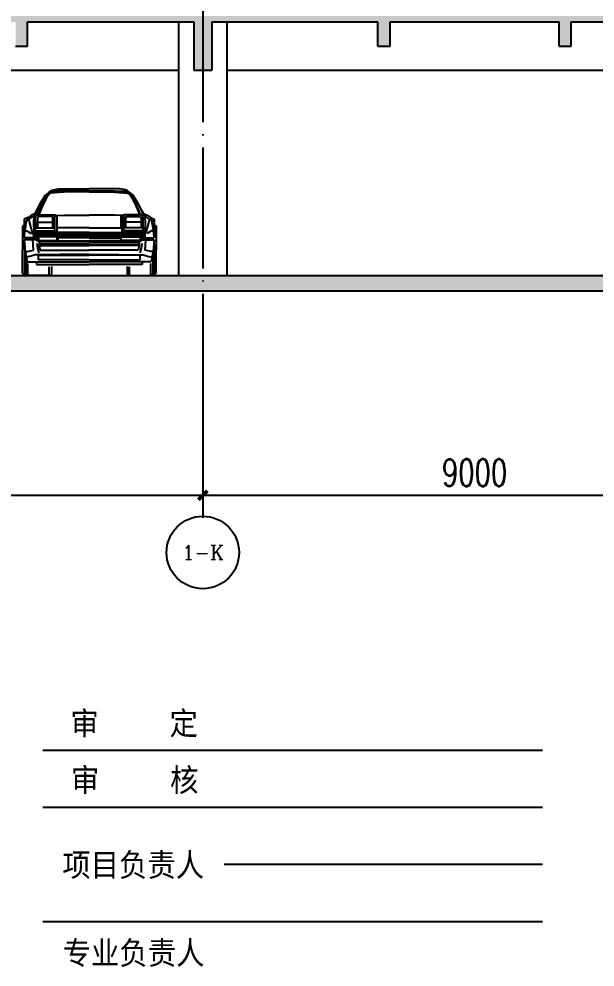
# Model space of a CAD drawing. Header units: millimetres. Extents: x 754901 to 867808, y 336140 to 408787.
# Drawn here: x 845952 to 855490, y 336140 to 351835 of the extents above; entities that cross this region are included whole.
import ezdxf
from ezdxf.enums import TextEntityAlignment as Align

# ---------------------------------------------------------------- set-up
doc = ezdxf.new("R2010")
doc.units = ezdxf.units.MM
doc.header["$LTSCALE"] = 1000
doc.header["$MEASUREMENT"] = 0
doc.linetypes.add('DOTE', pattern=[2.42, 2, -0.2, 0.02, -0.2])
doc.layers.get('0').update_dxf_attribs({"linetype": 'CONTINUOUS'})
doc.layers.get('Defpoints').update_dxf_attribs({"linetype": 'CONTINUOUS'})
for name, color, linetype in [('AXIS', 3, 'CONTINUOUS'), ('DOTE', 1, 'DOTE'), ('RAIL', 163, 'CONTINUOUS'), ('WALL', 255, 'CONTINUOUS'), ('图框', 1, 'CONTINUOUS'), ('填充', 251, 'CONTINUOUS'), ('洁具', 56, 'CONTINUOUS')]:
    doc.layers.add(name, color=color, linetype=linetype)
doc.styles.add('-宋体', font='', dxfattribs={"width": 0.8})
doc.styles.add('_TCH_AXIS', font='COMPLEX', dxfattribs={"bigfont": 'GBCBIG'})
doc.styles.add('DIM_FONT', font='SIMPLEX', dxfattribs={"width": 0.7, "bigfont": 'GBCBIG'})
doc.styles.get('-宋体').set_extended_font_data('SimSun')
doc.dimstyles.new('_TCH_ARCH&&150', dxfattribs={"dimscale": 1.5, "dimtxt": 300, "dimasz": 100, "dimexe": 250, "dimexo": 300, "dimgap": 100, "dimtad": 1, "dimdec": 0, "dimzin": 0, "dimdsep": 46, "dimtxsty": 'DIM_FONT', "dimblk": 'ARCHTICK', "dimcen": 0.09, "dimclrt": 7, "dimazin": 2, "dimtfac": 1, "dimtdec": 0, "dimtix": 1, "dimtmove": 2, "dimatfit": 3, "dimfxl": 1, "dimtolj": 1, "dimtzin": 0, "dimarcsym": 0})

# ---------------------------------------------------------------- blocks, each defined once
blk = doc.blocks.new('car')
at = {"linetype": 'Continuous'}
for p, q in [((290, 974), (315, 985)), ((315, 985), (379, 996)), ((379, 996), (730, 998)), ((1082, 996), (730, 998)), ((1146, 985), (1082, 996)), ((1171, 974), (1146, 985)), ((167, 828), (229, 923)), ((201, 884), (173, 828)), ((195, 828), (229, 895)), ((229, 923), (201, 884)), ((240, 895), (206, 828)), ((256, 949), (229, 923)), ((229, 895), (256, 936)), ((268, 940), (240, 895)), ((290, 962), (256, 949)), ((256, 936), (290, 950)), ((262, 951), (290, 974)), ((290, 948), (268, 940)), ((329, 969), (290, 962)), ((290, 950), (329, 957)), ((329, 953), (290, 948)), ((440, 974), (329, 969)), ((329, 957), (440, 962)), ((440, 959), (329, 953)), ((730, 979), (440, 974)), ((440, 962), (730, 968)), ((712, 962), (440, 959)), ((730, 962), (712, 962)), ((730, 979), (1020, 974)), ((1020, 962), (730, 968)), ((730, 962), (748, 962)), ((748, 962), (1020, 959)), ((1020, 974), (1132, 969)), ((1132, 957), (1020, 962)), ((1020, 959), (1132, 953)), ((1132, 969), (1171, 962)), ((1171, 950), (1132, 957)), ((1132, 953), (1171, 948)), ((1199, 951), (1171, 974)), ((1171, 962), (1204, 949)), ((1204, 936), (1171, 950)), ((1171, 948), (1193, 940)), ((1193, 940), (1221, 895)), ((1204, 949), (1232, 923)), ((1232, 895), (1204, 936)), ((1221, 895), (1254, 828)), ((1232, 923), (1260, 884)), ((1293, 828), (1232, 923)), ((1266, 828), (1232, 895)), ((1260, 884), (1288, 828)), ((123, 739), (167, 828)), ((173, 828), (128, 739)), ((156, 739), (195, 828)), ((206, 828), (167, 739)), ((1254, 828), (1293, 739)), ((1305, 739), (1266, 828)), ((1288, 828), (1333, 739)), ((1338, 739), (1293, 828)), ((28, 667), (-17, 650)), ((18, 633), (22, 656)), ((65, 695), (28, 667)), ((39, 650), (95, 689)), ((92, 706), (65, 695)), ((95, 669), (89, 633)), ((107, 715), (92, 706)), ((95, 694), (123, 739)), ((95, 689), (123, 700)), ((95, 689), (95, 669)), ((111, 650), (117, 680)), ((128, 739), (115, 697)), ((117, 680), (123, 700)), ((123, 700), (334, 700)), ((139, 680), (134, 650)), ((312, 680), (139, 680)), ((143, 700), (156, 739)), ((167, 739), (154, 700)), ((312, 548), (312, 680)), ((334, 518), (334, 700)), ((334, 700), (346, 692)), ((346, 692), (440, 695)), ((357, 680), (356, 508)), ((362, 684), (357, 680)), ((362, 548), (362, 684)), ((440, 695), (730, 695)), ((1020, 695), (730, 695)), ((1115, 692), (1020, 695)), ((1098, 548), (1098, 684)), ((1098, 684), (1104, 680)), ((1104, 680), (1105, 508)), ((1126, 700), (1115, 692)), ((1126, 518), (1126, 700)), ((1338, 700), (1126, 700)), ((1149, 548), (1149, 680)), ((1149, 680), (1321, 680)), ((1293, 739), (1307, 700)), ((1318, 700), (1305, 739)), ((1321, 680), (1327, 650)), ((1333, 739), (1346, 697)), ((1366, 694), (1338, 739)), ((1366, 689), (1338, 700)), ((1344, 680), (1338, 700)), ((1349, 650), (1344, 680)), ((1354, 715), (1368, 706)), ((1422, 650), (1366, 689)), ((1366, 689), (1366, 669)), ((1366, 669), (1372, 633)), ((1368, 706), (1395, 695)), ((1395, 695), (1433, 667)), ((1433, 667), (1478, 650)), ((1443, 633), (1439, 656)), ((-17, 585), (-39, 569)), ((-39, 569), (-39, 298)), ((-17, 650), (-17, 433)), ((-17, 622), (11, 628)), ((-11, 505), (0, 567)), ((0, 567), (5, 606)), ((5, 606), (11, 628)), ((11, 628), (39, 650)), ((11, 628), (18, 633)), ((39, 639), (39, 650)), ((42, 622), (39, 639)), ((61, 550), (42, 622)), ((72, 511), (61, 550)), ((89, 633), (89, 583)), ((89, 583), (93, 533)), ((111, 505), (111, 650)), ((111, 548), (334, 548)), ((123, 607), (134, 614)), ((123, 548), (123, 607)), ((134, 650), (134, 548)), ((134, 614), (312, 614)), ((312, 614), (323, 607)), ((323, 607), (323, 548)), ((730, 548), (362, 548)), ((730, 548), (1098, 548)), ((1349, 548), (1126, 548)), ((1149, 614), (1137, 607)), ((1137, 607), (1137, 548)), ((1327, 614), (1149, 614)), ((1327, 650), (1327, 548)), ((1338, 607), (1327, 614)), ((1338, 548), (1338, 607)), ((1349, 505), (1349, 650)), ((1372, 583), (1368, 533)), ((1372, 633), (1372, 583)), ((1388, 511), (1400, 550)), ((1400, 550), (1419, 622)), ((1419, 622), (1422, 639)), ((1450, 628), (1422, 650)), ((1422, 639), (1422, 650)), ((1450, 628), (1443, 633)), ((1455, 606), (1450, 628)), ((1478, 622), (1450, 628)), ((1461, 567), (1455, 606)), ((1472, 505), (1461, 567)), ((1478, 650), (1478, 433)), ((1478, 585), (1500, 569)), ((1500, 569), (1500, 298)), ((-17, 433), (-11, 505)), ((-11, 505), (5, 516)), ((5, 516), (11, 516)), ((11, 516), (33, 505)), ((33, 505), (62, 483)), ((86, 472), (72, 511)), ((97, 491), (86, 472)), ((90, 458), (87, 438)), ((87, 438), (87, 433)), ((87, 433), (92, 438)), ((100, 477), (90, 458)), ((92, 438), (96, 458)), ((93, 533), (97, 491)), ((96, 458), (105, 477)), ((111, 494), (100, 477)), ((105, 477), (117, 494)), ((106, 433), (111, 449)), ((111, 516), (334, 518)), ((356, 508), (111, 505)), ((730, 494), (111, 494)), ((111, 449), (131, 483)), ((127, 466), (117, 449)), ((117, 449), (117, 433)), ((120, 433), (123, 449)), ((123, 449), (128, 457)), ((139, 472), (127, 466)), ((128, 457), (139, 463)), ((131, 483), (150, 491)), ((730, 472), (139, 472)), ((139, 463), (730, 463)), ((730, 452), (139, 452)), ((139, 452), (139, 399)), ((362, 446), (145, 446)), ((145, 446), (145, 405)), ((150, 491), (730, 491)), ((362, 405), (362, 446)), ((368, 452), (368, 399)), ((730, 494), (1349, 494)), ((1310, 491), (730, 491)), ((730, 472), (1321, 472)), ((1321, 463), (730, 463)), ((730, 452), (1321, 452)), ((1093, 452), (1093, 399)), ((1098, 446), (1316, 446)), ((1098, 405), (1098, 446)), ((1105, 508), (1349, 505)), ((1349, 516), (1126, 518)), ((1330, 483), (1310, 491)), ((1316, 446), (1316, 405)), ((1321, 472), (1334, 466)), ((1333, 457), (1321, 463)), ((1321, 452), (1321, 399)), ((1349, 449), (1330, 483)), ((1338, 449), (1333, 457)), ((1334, 466), (1344, 449)), ((1341, 433), (1338, 449)), ((1355, 477), (1344, 494)), ((1344, 449), (1344, 433)), ((1349, 494), (1361, 477)), ((1355, 433), (1349, 449)), ((1365, 458), (1355, 477)), ((1361, 477), (1371, 458)), ((1368, 533), (1364, 491)), ((1364, 491), (1375, 472)), ((1368, 438), (1365, 458)), ((1374, 433), (1368, 438)), ((1371, 458), (1374, 438)), ((1374, 438), (1374, 433)), ((1375, 472), (1388, 511)), ((1427, 505), (1398, 483)), ((1450, 516), (1427, 505)), ((1455, 516), (1450, 516)), ((1472, 505), (1455, 516)), ((1478, 433), (1472, 505)), ((120, 410), (-17, 410)), ((-17, 410), (-6, 277)), ((-14, 365), (-14, 19)), ((139, 433), (-13, 433)), ((0, 410), (0, 433)), ((89, 293), (81, 410)), ((117, 433), (120, 433)), ((139, 399), (120, 410)), ((126, 371), (134, 316)), ((139, 399), (730, 399)), ((156, 388), (139, 399)), ((145, 405), (362, 405)), ((730, 388), (156, 388)), ((156, 388), (156, 360)), ((730, 360), (156, 360)), ((156, 360), (156, 348)), ((156, 348), (730, 348)), ((156, 348), (167, 293)), ((730, 433), (368, 433)), ((730, 433), (1093, 433)), ((1321, 399), (730, 399)), ((730, 388), (1305, 388)), ((730, 360), (1305, 360)), ((1305, 348), (730, 348)), ((1316, 405), (1098, 405)), ((1305, 348), (1293, 293)), ((1305, 388), (1321, 399)), ((1305, 388), (1305, 360)), ((1305, 360), (1305, 348)), ((1321, 433), (1474, 433)), ((1321, 399), (1341, 410)), ((1335, 371), (1327, 316)), ((1344, 433), (1341, 433)), ((1341, 410), (1478, 410)), ((1372, 293), (1380, 410)), ((1461, 410), (1461, 433)), ((1478, 410), (1466, 277)), ((1475, 365), (1475, 19)), ((-39, 28), (-39, 298)), ((-6, 277), (22, 277)), ((-6, 277), (5, 221)), ((0, 248), (0, 18)), ((5, 221), (17, 159)), ((33, 215), (5, 221)), ((22, 277), (89, 293)), ((111, 238), (33, 215)), ((123, 238), (111, 238)), ((150, 238), (123, 238)), ((134, 316), (150, 260)), ((145, 236), (730, 236)), ((145, 182), (145, 236)), ((390, 243), (150, 238)), ((167, 293), (730, 293)), ((730, 243), (390, 243)), ((1293, 293), (730, 293)), ((730, 243), (1071, 243)), ((1316, 236), (730, 236)), ((1071, 243), (1310, 238)), ((1327, 316), (1310, 260)), ((1310, 238), (1338, 238)), ((1316, 182), (1316, 236)), ((1338, 238), (1349, 238)), ((1349, 238), (1427, 215)), ((1439, 277), (1372, 293)), ((1427, 215), (1455, 221)), ((1466, 277), (1439, 277)), ((1455, 221), (1444, 159)), ((1466, 277), (1455, 221)), ((1461, 248), (1461, 18)), ((1500, 28), (1500, 298)), ((17, 159), (730, 159)), ((24, 5), (24, 138)), ((123, 159), (123, 126)), ((123, 126), (730, 126)), ((730, 182), (145, 182)), ((730, 182), (1316, 182)), ((1444, 159), (730, 159)), ((1338, 126), (730, 126)), ((1338, 159), (1338, 126)), ((1437, 5), (1437, 138)), ((0, 0), (-39, 28)), ((0, 18), (14, -2)), ((229, 0), (0, 0)), ((276, 0), (229, 0)), ((268, 5), (268, 101)), ((295, 18), (276, 0)), ((295, 104), (295, 18)), ((1165, 104), (1165, 18)), ((1165, 18), (1184, 0)), ((1184, 0), (1232, 0)), ((1193, 5), (1193, 101)), ((1232, 0), (1461, 0)), ((1461, 18), (1447, -2)), ((1461, 0), (1500, 28))]:
    blk.add_line(p, q, dxfattribs=at)
blk = doc.blocks.new('_ArchTick')
at = {"color": 0, "linetype": 'ByBlock', "const_width": 0.4}
blk.add_lwpolyline([(-0.5, -0.5), (0.5, 0.5)], dxfattribs=at)
blk = doc.blocks.new('*D15')
at = {"layer": 'AXIS', "color": 0, "lineweight": -2, "transparency": 16777216}
for p, q in [((839996, 345303), (839996, 343574)), ((848996, 345303), (848996, 343574)), ((839996, 343949), (848996, 343949))]:
    blk.add_line(p, q, dxfattribs=at)
at = {"layer": 'Defpoints', "color": 0}
for p in [(839996, 345753), (848996, 345753), (848996, 343949)]:
    blk.add_point(p, dxfattribs=at)
at = {"layer": 'AXIS', "color": 0, "lineweight": -2, "transparency": 16777216, "xscale": 150, "yscale": 150, "zscale": 150, "rotation": 180}
blk.add_blockref('_ArchTick', (839996, 343949), dxfattribs=at)
at = {"layer": 'AXIS', "color": 0, "lineweight": -2, "transparency": 16777216, "xscale": 150, "yscale": 150, "zscale": 150}
blk.add_blockref('_ArchTick', (848996, 343949), dxfattribs=at)
at = {"layer": 'AXIS', "color": 7, "transparency": 16777216, "insert": (844496, 344324), "char_height": 450, "attachment_point": 5, "style": 'DIM_FONT'}
blk.add_mtext('\\A1;9000', dxfattribs=at)
blk = doc.blocks.new('*D16')
at = {"layer": 'AXIS', "color": 0, "lineweight": -2, "transparency": 16777216}
for p, q in [((848996, 345303), (848996, 343574)), ((857996, 345303), (857996, 343574)), ((848996, 343949), (857996, 343949))]:
    blk.add_line(p, q, dxfattribs=at)
at = {"layer": 'Defpoints', "color": 0}
for p in [(848996, 345753), (857996, 345753), (857996, 343949)]:
    blk.add_point(p, dxfattribs=at)
at = {"layer": 'AXIS', "color": 0, "lineweight": -2, "transparency": 16777216, "xscale": 150, "yscale": 150, "zscale": 150, "rotation": 180}
blk.add_blockref('_ArchTick', (848996, 343949), dxfattribs=at)
at = {"layer": 'AXIS', "color": 0, "lineweight": -2, "transparency": 16777216, "xscale": 150, "yscale": 150, "zscale": 150}
blk.add_blockref('_ArchTick', (857996, 343949), dxfattribs=at)
at = {"layer": 'AXIS', "color": 7, "transparency": 16777216, "insert": (853496, 344324), "char_height": 450, "attachment_point": 5, "style": 'DIM_FONT'}
blk.add_mtext('\\A1;9000', dxfattribs=at)

msp = doc.modelspace()

# ---------------------------------------------------------------- hatches: boundary and pattern name
at = {"layer": '填充'}
h = msp.add_hatch(color=256, dxfattribs=at)
h.paths.add_polyline_path([(862295.9, 356385.9), (858395.9, 356385.9), (858395.9, 357785.9), (771695.9, 357785.9), (771695.9, 357770.9), (767845.9, 357770.9), (767845.9, 356385.9), (764595.9, 356385.9), (764595.9, 347335.9), (862295.9, 347335.9)])
h.paths.add_polyline_path([(861895.9, 347585.9), (764995.9, 347585.9), (764995.9, 351785.9), (767845.9, 351785.9), (767845.9, 350985.9), (768145.9, 350985.9), (768145.9, 351785.9), (770895.9, 351785.9), (770895.9, 351385.9), (771095.9, 351385.9), (771095.9, 351785.9), (773895.9, 351785.9), (773895.9, 351385.9), (774095.9, 351385.9), (774095.9, 351785.9), (776845.9, 351785.9), (776845.9, 350985.9), (777145.9, 350985.9), (777145.9, 351785.9), (779895.9, 351785.9), (779895.9, 351385.9), (780095.9, 351385.9), (780095.9, 351785.9), (782895.9, 351785.9), (782895.9, 351385.9), (783095.9, 351385.9), (783095.9, 351785.9), (785845.9, 351785.9), (785845.9, 350985.9), (786145.9, 350985.9), (786145.9, 351785.9), (788895.9, 351785.9), (788895.9, 351385.9), (789095.9, 351385.9), (789095.9, 351785.9), (791895.9, 351785.9), (791895.9, 351385.9), (792095.9, 351385.9), (792095.9, 351785.9), (794845.9, 351785.9), (794845.9, 350985.9), (795145.9, 350985.9), (795145.9, 351785.9), (797895.9, 351785.9), (797895.9, 351385.9), (798095.9, 351385.9), (798095.9, 351785.9), (800895.9, 351785.9), (800895.9, 351385.9), (801095.9, 351385.9), (801095.9, 351785.9), (803845.9, 351785.9), (803845.9, 350985.9), (804145.9, 350985.9), (804145.9, 351785.9), (812845.9, 351785.9), (812845.9, 350985.9), (813145.9, 350985.9), (813145.9, 351785.9), (815895.9, 351785.9), (815895.9, 351385.9), (816095.9, 351385.9), (816095.9, 351785.9), (818895.9, 351785.9), (818895.9, 351385.9), (819095.9, 351385.9), (819095.9, 351785.9), (821845.9, 351785.9), (821845.9, 350985.9), (822145.9, 350985.9), (822145.9, 351785.9), (824895.9, 351785.9), (824895.9, 351385.9), (825095.9, 351385.9), (825095.9, 351785.9), (827895.9, 351785.9), (827895.9, 351385.9), (828095.9, 351385.9), (828095.9, 351785.9), (830845.9, 351785.9), (830845.9, 350985.9), (831145.9, 350985.9), (831145.9, 351785.9), (833895.9, 351785.9), (833895.9, 351385.9), (834095.9, 351385.9), (834095.9, 351785.9), (836895.9, 351785.9), (836895.9, 351385.9), (837095.9, 351385.9), (837095.9, 351785.9), (839845.9, 351785.9), (839845.9, 350985.9), (840145.9, 350985.9), (840145.9, 351785.9), (842895.9, 351785.9), (842895.9, 351385.9), (843095.9, 351385.9), (843095.9, 351785.9), (845895.9, 351785.9), (845895.9, 351385.9), (846095.9, 351385.9), (846095.9, 351785.9), (848845.9, 351785.9), (848845.9, 350985.9), (849145.9, 350985.9), (849145.9, 351785.9), (851895.9, 351785.9), (851895.9, 351385.9), (852095.9, 351385.9), (852095.9, 351785.9), (854895.9, 351785.9), (854895.9, 351385.9), (855095.9, 351385.9), (855095.9, 351785.9), (857845.9, 351785.9), (857845.9, 350985.9), (858145.9, 350985.9), (858145.9, 351785.9), (861895.9, 351785.9)], flags=16)
h.paths.add_polyline_path([(861895.9, 351885.9), (764995.9, 351885.9), (764995.9, 356285.9), (768145.9, 356285.9), (768145.9, 357685.9), (770895.9, 357685.9), (770895.9, 357285.9), (771095.9, 357285.9), (771095.9, 357685.9), (773895.9, 357685.9), (773895.9, 357285.9), (774095.9, 357285.9), (774095.9, 357685.9), (776845.9, 357685.9), (776845.9, 356885.9), (777145.9, 356885.9), (777145.9, 357685.9), (779895.9, 357685.9), (779895.9, 357285.9), (780095.9, 357285.9), (780095.9, 357685.9), (782895.9, 357685.9), (782895.9, 357285.9), (783095.9, 357285.9), (783095.9, 357685.9), (785845.9, 357685.9), (785845.9, 356885.9), (786145.9, 356885.9), (786145.9, 357685.9), (788895.9, 357685.9), (788895.9, 357285.9), (789095.9, 357285.9), (789095.9, 357685.9), (791895.9, 357685.9), (791895.9, 357285.9), (792095.9, 357285.9), (792095.9, 357685.9), (794845.9, 357685.9), (794845.9, 356885.9), (795145.9, 356885.9), (795145.9, 357685.9), (797895.9, 357685.9), (797895.9, 357285.9), (798095.9, 357285.9), (798095.9, 357685.9), (800895.9, 357685.9), (800895.9, 357285.9), (801095.9, 357285.9), (801095.9, 357685.9), (803845.9, 357685.9), (803845.9, 356885.9), (804145.9, 356885.9), (804145.9, 357685.9), (812845.9, 357685.9), (812845.9, 356885.9), (813145.9, 356885.9), (813145.9, 357685.9), (815895.9, 357685.9), (815895.9, 357285.9), (816095.9, 357285.9), (816095.9, 357685.9), (818895.9, 357685.9), (818895.9, 357285.9), (819095.9, 357285.9), (819095.9, 357685.9), (821845.9, 357685.9), (821845.9, 356885.9), (822145.9, 356885.9), (822145.9, 357685.9), (824895.9, 357685.9), (824895.9, 357285.9), (825095.9, 357285.9), (825095.9, 357685.9), (827895.9, 357685.9), (827895.9, 357285.9), (828095.9, 357285.9), (828095.9, 357685.9), (830845.9, 357685.9), (830845.9, 356885.9), (831145.9, 356885.9), (831145.9, 357685.9), (833895.9, 357685.9), (833895.9, 357285.9), (834095.9, 357285.9), (834095.9, 357685.9), (836895.9, 357685.9), (836895.9, 357285.9), (837095.9, 357285.9), (837095.9, 357685.9), (839845.9, 357685.9), (839845.9, 356885.9), (840145.9, 356885.9), (840145.9, 357685.9), (842895.9, 357685.9), (842895.9, 357285.9), (843095.9, 357285.9), (843095.9, 357685.9), (845895.9, 357685.9), (845895.9, 357285.9), (846095.9, 357285.9), (846095.9, 357685.9), (848845.9, 357685.9), (848845.9, 356885.9), (849145.9, 356885.9), (849145.9, 357685.9), (851895.9, 357685.9), (851895.9, 357285.9), (852095.9, 357285.9), (852095.9, 357685.9), (854895.9, 357685.9), (854895.9, 357285.9), (855095.9, 357285.9), (855095.9, 357685.9), (857845.9, 357685.9), (857995.9, 357685.9), (857995.9, 356285.9), (861895.9, 356285.9)], flags=16)

# ---------------------------------------------------------------- linework, layer by layer
at = {"layer": 'AXIS'}
msp.add_line((848995.9, 345753.4), (848995.9, 344057.9), dxfattribs=at)
msp.add_circle((848995.9, 343002.8), 600, dxfattribs=at)
at = {"layer": 'DOTE'}
msp.add_line((848995.9, 407785.9), (848995.9, 345753.4), dxfattribs=at)
at = {"layer": 'RAIL'}
for p, q in [((848595.9, 351785.9), (848595.9, 347585.9)), ((849395.9, 351785.9), (849395.9, 347585.9)), ((840395.9, 350985.9), (848595.9, 350985.9)), ((849395.9, 350985.9), (857595.9, 350985.9))]:
    msp.add_line(p, q, dxfattribs=at)
at = {"layer": 'WALL'}
for p, q in [((846095.9, 351785.9), (848845.9, 351785.9)), ((846095.9, 351385.9), (846095.9, 351785.9)), ((848845.9, 351785.9), (848845.9, 350985.9)), ((849145.9, 351785.9), (851895.9, 351785.9)), ((849145.9, 351785.9), (849145.9, 350985.9)), ((851895.9, 351385.9), (851895.9, 351785.9)), ((852095.9, 351785.9), (854895.9, 351785.9)), ((852095.9, 351385.9), (852095.9, 351785.9)), ((854895.9, 351385.9), (854895.9, 351785.9)), ((855095.9, 351785.9), (857845.9, 351785.9)), ((855095.9, 351385.9), (855095.9, 351785.9)), ((845895.9, 351385.9), (846095.9, 351385.9)), ((851895.9, 351385.9), (852095.9, 351385.9)), ((854895.9, 351385.9), (855095.9, 351385.9)), ((848845.9, 350985.9), (849145.9, 350985.9)), ((764995.9, 347585.9), (861895.9, 347585.9)), ((764595.9, 347335.9), (862295.9, 347335.9))]:
    msp.add_line(p, q, dxfattribs=at)
at = {"layer": '图框'}
for p, q in [((854619.2, 339725.4), (846348.1, 339725.4)), ((854619.2, 338780.4), (846348.1, 338780.4)), ((854619.2, 337835.4), (849348.1, 337835.4)), ((854619.2, 336890.4), (846348.1, 336890.4))]:
    msp.add_line(p, q, dxfattribs=at)

# ---------------------------------------------------------------- block references
at = {"layer": '洁具', "xscale": 1.439999999944121, "yscale": 1.439999999944121, "zscale": 1.439999999944121}
msp.add_blockref('car', (846064.3, 347585.9), dxfattribs=at)

# ---------------------------------------------------------------- texts
at = {"layer": 'AXIS', "color": 7, "style": '_TCH_AXIS'}
msp.add_text('1-K', height=237.85, dxfattribs=at).set_placement((848656.1, 342883.9), (849335.7, 342883.9), align=Align.FIT)
at = {"layer": '图框', "style": '-宋体', "width": 0.9}
for s, p in [('审     定', (846804, 339983.8)), ('审     核', (846813.2, 339045.7)), ('项目负责人', (846669.7, 337639.1)), ('专业负责人', (846675.5, 336182.5))]:
    msp.add_text(s, height=382.5, dxfattribs=at).set_placement(p)

# ---------------------------------------------------------------- dimensions: what is measured, and where the dimension line sits
at = {"layer": 'AXIS'}
for p1, p2, picture, middle in [((839995.9, 345753.4), (848995.9, 345753.4), '*D15', (844495.9, 344323.9)), ((848995.9, 345753.4), (857995.9, 345753.4), '*D16', (853495.9, 344323.9))]:
    dim = msp.add_aligned_dim(p1=p1, p2=p2, distance=-1804.5, dimstyle='_TCH_ARCH&&150', dxfattribs=at)
    dim.commit()
    dim.dimension.update_dxf_attribs({"geometry": picture, "text_midpoint": middle})

doc.saveas('drawing.dxf')
